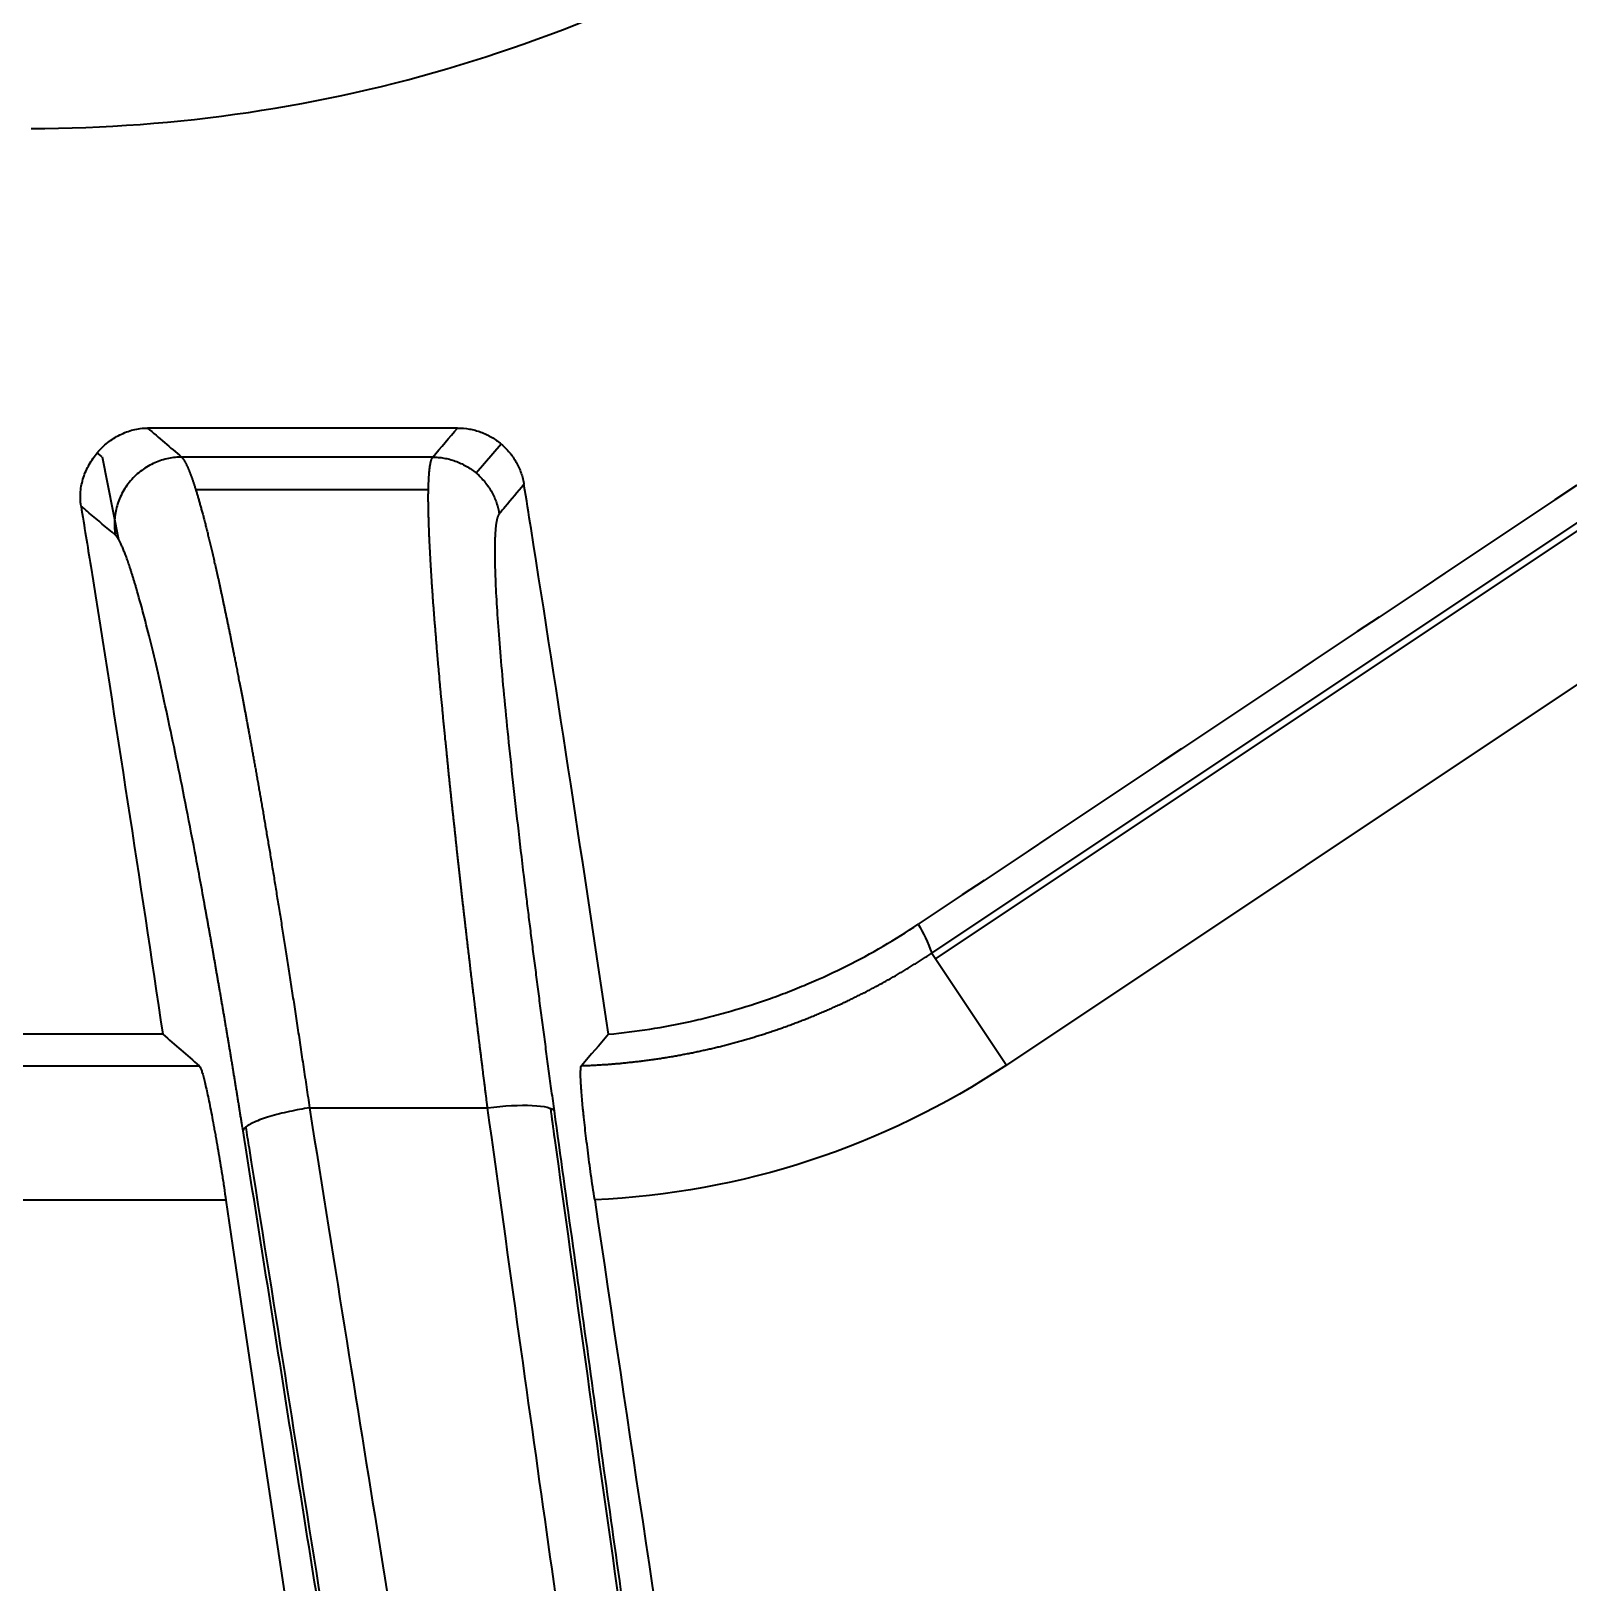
# Model space of a CAD drawing. Header units: millimetres. Extents: x 5 to 1651, y 545 to 1674.
# Drawn here: x 537.87 to 549.29, y 898.76 to 910.28 of the extents above; entities that cross this region are included whole.
import ezdxf

# ---------------------------------------------------------------- set-up
doc = ezdxf.new("R2010")
doc.units = ezdxf.units.MM
doc.layers.add('10', color=7, linetype='Continuous', true_color=0xffffff)

msp = doc.modelspace()

# ---------------------------------------------------------------- linework, layer by layer
at = {"layer": '10', "color": 7, "linetype": 'Continuous', "lineweight": 35}
for p, q in [((544.56, 903.438), (554.826, 910.282)), ((544.587, 903.396), (554.854, 910.24)), ((555.38, 909.451), (545.114, 902.607)), ((541.04, 907.335), (538.738, 907.335)), ((538.402, 907.121), (538.366, 907.152)), ((541.364, 907.216), (541.179, 907)), ((538.402, 907.121), (538.524, 906.508)), ((540.824, 906.876), (539.096, 906.876)), ((544.56, 903.438), (545.114, 902.607)), ((538.852, 902.835), (533.428, 902.835)), ((533.195, 902.602), (539.122, 902.602)), ((539.321, 901.603), (533.145, 901.603))]:
    msp.add_line(p, q, dxfattribs=at)
msp.add_ellipse((537.865, 920.574), major_axis=(3.192, -10.544), ratio=0.998504, start_param=5.989599, end_param=6.576772, dxfattribs=at)
for points in [[(554.885, 910.601), (551.41, 908.285), (547.935, 905.968), (544.46, 903.652)], [(538.738, 907.335), (538.823, 907.263), (538.907, 907.191), (538.992, 907.119)], [(540.856, 907.119), (540.917, 907.191), (540.979, 907.263), (541.04, 907.335)], [(540.856, 907.119), (540.235, 907.119), (539.613, 907.119), (538.992, 907.119)], [(544.46, 903.652), (544.497, 903.587), (544.53, 903.516), (544.56, 903.438)], [(538.852, 902.835), (538.942, 902.757), (539.032, 902.68), (539.122, 902.602)], [(542.161, 902.835), (542.094, 902.757), (542.027, 902.68), (541.96, 902.602)], [(545.114, 902.607), (544.204, 902), (543.15, 901.655), (542.058, 901.606)], [(541.263, 902.289), (541.509, 902.322), (541.737, 902.311), (541.757, 902.266)], [(539.941, 902.289), (540.382, 902.289), (540.822, 902.289), (541.263, 902.289)]]:
    msp.add_open_spline(points, degree=3, dxfattribs=at)
for points, knots in [([(538.245, 906.756), (538.24, 906.792), (538.239, 906.827), (538.243, 906.88), (538.246, 906.898), (538.253, 906.933), (538.262, 906.967), (538.275, 907.001), (538.289, 907.033), (538.297, 907.049), (538.323, 907.096), (538.344, 907.125), (538.378, 907.166), (538.39, 907.179), (538.416, 907.204), (538.429, 907.215), (538.471, 907.249), (538.501, 907.268), (538.548, 907.292), (538.565, 907.299), (538.598, 907.312), (538.632, 907.323), (538.667, 907.329), (538.702, 907.334), (538.72, 907.335), (538.738, 907.335)], [0, 0, 0, 0, 0.125, 0.125, 0.1875, 0.1875, 0.25, 0.3125, 0.3125, 0.375, 0.375, 0.5, 0.5, 0.5625, 0.5625, 0.625, 0.625, 0.75, 0.75, 0.8125, 0.8125, 0.875, 0.9375, 0.9375, 1, 1, 1, 1]), ([(541.04, 907.335), (541.07, 907.335), (541.099, 907.333), (541.142, 907.325), (541.156, 907.322), (541.185, 907.314), (541.199, 907.31), (541.241, 907.294), (541.267, 907.282), (541.305, 907.26), (541.317, 907.252), (541.341, 907.235), (541.353, 907.225), (541.387, 907.197), (541.407, 907.176), (541.435, 907.142), (541.444, 907.13), (541.46, 907.106), (541.468, 907.093), (541.49, 907.055), (541.502, 907.028), (541.516, 906.987), (541.521, 906.973), (541.528, 906.944), (541.531, 906.929), (541.533, 906.915)], [0, 0, 0, 0, 0.125, 0.125, 0.1875, 0.1875, 0.25, 0.25, 0.375, 0.375, 0.4375, 0.4375, 0.5, 0.5, 0.625, 0.625, 0.6875, 0.6875, 0.75, 0.75, 0.875, 0.875, 0.9375, 0.9375, 1, 1, 1, 1]), ([(538.992, 907.119), (538.992, 907.118), (538.994, 907.117), (538.996, 907.115), (538.998, 907.112), (539, 907.11), (539.003, 907.107), (539.005, 907.103), (539.007, 907.1), (539.01, 907.096), (539.012, 907.092), (539.014, 907.088), (539.017, 907.084), (539.019, 907.079), (539.022, 907.074), (539.025, 907.069), (539.027, 907.063), (539.03, 907.058), (539.033, 907.052), (539.036, 907.046), (539.038, 907.039), (539.041, 907.033), (539.044, 907.026), (539.047, 907.018), (539.05, 907.011), (539.053, 907.003), (539.056, 906.995), (539.059, 906.987), (539.062, 906.978), (539.066, 906.969), (539.069, 906.96), (539.072, 906.951), (539.076, 906.941), (539.079, 906.931), (539.082, 906.921), (539.086, 906.91), (539.089, 906.9), (539.093, 906.889), (539.096, 906.877), (539.1, 906.866), (539.104, 906.854), (539.107, 906.841), (539.111, 906.829), (539.115, 906.816), (539.119, 906.803), (539.122, 906.789), (539.126, 906.776), (539.13, 906.761), (539.134, 906.747), (539.138, 906.732), (539.142, 906.717), (539.147, 906.702), (539.151, 906.687), (539.155, 906.671), (539.159, 906.655), (539.163, 906.638), (539.168, 906.621), (539.172, 906.604), (539.176, 906.587), (539.181, 906.569), (539.185, 906.551), (539.19, 906.532), (539.194, 906.514), (539.199, 906.495), (539.204, 906.475), (539.208, 906.456), (539.213, 906.436), (539.218, 906.415), (539.223, 906.395), (539.228, 906.374), (539.232, 906.352), (539.237, 906.331), (539.242, 906.309), (539.247, 906.286), (539.252, 906.264), (539.258, 906.241), (539.263, 906.218), (539.268, 906.194), (539.273, 906.17), (539.278, 906.146), (539.284, 906.121), (539.289, 906.097), (539.294, 906.071), (539.3, 906.046), (539.305, 906.02), (539.311, 905.994), (539.316, 905.967), (539.322, 905.94), (539.328, 905.913), (539.333, 905.885), (539.339, 905.857), (539.345, 905.829), (539.351, 905.801), (539.356, 905.772), (539.362, 905.742), (539.368, 905.713), (539.374, 905.683), (539.379, 905.657), (539.384, 905.635), (539.387, 905.617), (539.391, 905.598), (539.395, 905.579), (539.399, 905.559), (539.403, 905.539), (539.407, 905.518), (539.411, 905.497), (539.415, 905.474), (539.42, 905.452), (539.424, 905.428), (539.429, 905.404), (539.434, 905.379), (539.439, 905.354), (539.444, 905.328), (539.449, 905.302), (539.454, 905.274), (539.459, 905.246), (539.465, 905.218), (539.47, 905.188), (539.476, 905.158), (539.481, 905.127), (539.487, 905.096), (539.493, 905.064), (539.499, 905.031), (539.506, 904.997), (539.512, 904.962), (539.518, 904.927), (539.525, 904.891), (539.531, 904.854), (539.538, 904.817), (539.545, 904.778), (539.552, 904.739), (539.559, 904.699), (539.566, 904.658), (539.573, 904.617), (539.581, 904.574), (539.588, 904.531), (539.596, 904.487), (539.603, 904.442), (539.611, 904.396), (539.619, 904.349), (539.627, 904.301), (539.635, 904.253), (539.644, 904.204), (539.652, 904.153), (539.66, 904.102), (539.669, 904.05), (539.678, 903.997), (539.686, 903.943), (539.695, 903.888), (539.704, 903.832), (539.713, 903.776), (539.723, 903.718), (539.732, 903.659), (539.741, 903.6), (539.751, 903.539), (539.761, 903.478), (539.77, 903.415), (539.78, 903.352), (539.79, 903.288), (539.8, 903.223), (539.811, 903.156), (539.821, 903.089), (539.831, 903.021), (539.842, 902.952), (539.853, 902.882), (539.863, 902.811), (539.874, 902.739), (539.885, 902.667), (539.896, 902.593), (539.907, 902.518), (539.919, 902.443), (539.93, 902.366), (539.938, 902.315), (539.941, 902.289)], [0, 0, 0, 0, 0.004592, 0.009197, 0.013815, 0.018446, 0.02309, 0.027747, 0.032417, 0.0371, 0.041796, 0.046505, 0.051227, 0.055962, 0.06071, 0.065471, 0.070245, 0.075031, 0.079831, 0.084644, 0.08947, 0.094309, 0.099161, 0.104027, 0.108905, 0.113796, 0.1187, 0.123617, 0.128547, 0.13349, 0.138446, 0.143415, 0.148398, 0.153393, 0.158401, 0.163422, 0.168457, 0.173504, 0.178564, 0.183638, 0.188725, 0.193824, 0.198937, 0.204063, 0.209202, 0.214354, 0.219519, 0.224697, 0.229888, 0.235093, 0.24031, 0.245541, 0.250785, 0.256043, 0.261313, 0.266596, 0.271893, 0.277203, 0.282526, 0.287863, 0.293212, 0.298575, 0.303951, 0.30934, 0.314743, 0.320158, 0.325587, 0.331029, 0.336485, 0.341953, 0.347435, 0.352929, 0.358437, 0.363959, 0.369493, 0.375041, 0.380601, 0.386175, 0.391763, 0.397363, 0.402976, 0.408603, 0.414243, 0.419896, 0.425562, 0.431241, 0.436934, 0.442639, 0.448358, 0.45409, 0.459835, 0.465594, 0.471365, 0.47715, 0.482948, 0.488759, 0.494583, 0.500421, 0.503768, 0.507205, 0.510732, 0.514348, 0.518054, 0.521849, 0.525734, 0.529708, 0.533772, 0.537925, 0.542168, 0.546501, 0.550923, 0.555435, 0.560036, 0.564727, 0.569507, 0.574377, 0.579337, 0.584386, 0.589525, 0.594753, 0.600071, 0.605479, 0.610976, 0.616563, 0.622239, 0.628005, 0.633861, 0.639806, 0.64584, 0.651964, 0.658178, 0.664481, 0.670874, 0.677356, 0.683928, 0.690589, 0.69734, 0.70418, 0.71111, 0.718129, 0.725238, 0.732436, 0.739724, 0.747101, 0.754567, 0.762123, 0.769768, 0.777503, 0.785328, 0.793242, 0.801245, 0.809338, 0.817521, 0.825793, 0.834155, 0.842607, 0.851148, 0.859779, 0.8685, 0.87731, 0.88621, 0.8952, 0.904279, 0.913448, 0.922707, 0.932055, 0.941493, 0.95102, 0.960637, 0.970344, 0.98014, 0.990025, 1, 1, 1, 1]), ([(541.263, 902.289), (541.261, 902.301), (541.258, 902.325), (541.254, 902.361), (541.249, 902.397), (541.245, 902.432), (541.24, 902.468), (541.236, 902.504), (541.231, 902.539), (541.227, 902.574), (541.223, 902.609), (541.218, 902.644), (541.214, 902.679), (541.21, 902.714), (541.205, 902.749), (541.201, 902.784), (541.197, 902.818), (541.193, 902.852), (541.188, 902.887), (541.184, 902.921), (541.18, 902.955), (541.176, 902.989), (541.172, 903.023), (541.168, 903.056), (541.164, 903.09), (541.16, 903.123), (541.156, 903.157), (541.152, 903.19), (541.148, 903.223), (541.144, 903.256), (541.14, 903.288), (541.136, 903.321), (541.133, 903.354), (541.129, 903.386), (541.125, 903.418), (541.121, 903.45), (541.117, 903.482), (541.114, 903.514), (541.11, 903.546), (541.106, 903.578), (541.103, 903.609), (541.099, 903.641), (541.096, 903.672), (541.092, 903.703), (541.088, 903.734), (541.085, 903.765), (541.081, 903.795), (541.078, 903.826), (541.074, 903.856), (541.071, 903.886), (541.068, 903.916), (541.064, 903.946), (541.061, 903.976), (541.058, 904.006), (541.054, 904.035), (541.051, 904.065), (541.048, 904.094), (541.045, 904.123), (541.041, 904.152), (541.038, 904.181), (541.035, 904.21), (541.032, 904.238), (541.029, 904.266), (541.026, 904.295), (541.023, 904.323), (541.02, 904.351), (541.017, 904.378), (541.014, 904.406), (541.011, 904.434), (541.008, 904.461), (541.005, 904.488), (541.002, 904.515), (540.999, 904.542), (540.996, 904.569), (540.993, 904.595), (540.991, 904.622), (540.988, 904.648), (540.985, 904.674), (540.982, 904.7), (540.98, 904.726), (540.977, 904.752), (540.974, 904.778), (540.972, 904.803), (540.969, 904.828), (540.967, 904.853), (540.964, 904.878), (540.962, 904.903), (540.959, 904.928), (540.957, 904.952), (540.954, 904.977), (540.952, 905.001), (540.949, 905.025), (540.947, 905.049), (540.945, 905.073), (540.942, 905.096), (540.94, 905.12), (540.938, 905.143), (540.935, 905.166), (540.933, 905.189), (540.931, 905.212), (540.929, 905.235), (540.927, 905.257), (540.925, 905.279), (540.922, 905.302), (540.92, 905.324), (540.918, 905.346), (540.916, 905.368), (540.914, 905.389), (540.912, 905.411), (540.91, 905.432), (540.908, 905.453), (540.906, 905.474), (540.905, 905.495), (540.903, 905.516), (540.901, 905.536), (540.899, 905.557), (540.897, 905.577), (540.895, 905.597), (540.894, 905.617), (540.892, 905.637), (540.889, 905.667), (540.886, 905.708), (540.882, 905.759), (540.878, 905.809), (540.874, 905.858), (540.87, 905.906), (540.866, 905.954), (540.863, 906), (540.859, 906.046), (540.856, 906.091), (540.853, 906.135), (540.85, 906.178), (540.847, 906.22), (540.845, 906.261), (540.842, 906.301), (540.84, 906.341), (540.838, 906.379), (540.836, 906.417), (540.834, 906.453), (540.832, 906.489), (540.831, 906.524), (540.829, 906.557), (540.828, 906.59), (540.827, 906.622), (540.826, 906.653), (540.825, 906.683), (540.824, 906.712), (540.824, 906.74), (540.823, 906.767), (540.823, 906.793), (540.823, 906.818), (540.823, 906.843), (540.823, 906.866), (540.824, 906.888), (540.824, 906.909), (540.825, 906.929), (540.826, 906.948), (540.827, 906.967), (540.828, 906.984), (540.829, 907), (540.831, 907.016), (540.832, 907.03), (540.834, 907.043), (540.836, 907.056), (540.838, 907.067), (540.84, 907.077), (540.842, 907.087), (540.845, 907.095), (540.847, 907.103), (540.85, 907.109), (540.853, 907.115), (540.855, 907.118), (540.856, 907.119)], [0, 0, 0, 0, 0.00465, 0.009292, 0.013926, 0.018553, 0.023173, 0.027784, 0.032388, 0.036985, 0.041574, 0.046155, 0.050729, 0.055295, 0.059853, 0.064404, 0.068947, 0.073483, 0.078011, 0.082531, 0.087044, 0.091549, 0.096047, 0.100537, 0.105019, 0.109494, 0.113961, 0.11842, 0.122872, 0.127316, 0.131753, 0.136182, 0.140603, 0.145017, 0.149423, 0.153821, 0.158212, 0.162595, 0.166971, 0.171339, 0.175699, 0.180052, 0.184397, 0.188735, 0.193065, 0.197387, 0.201702, 0.206009, 0.210308, 0.214601, 0.218885, 0.223162, 0.227431, 0.231693, 0.235947, 0.240194, 0.244433, 0.248665, 0.252889, 0.257106, 0.261315, 0.265516, 0.26971, 0.273897, 0.278076, 0.282247, 0.286411, 0.290568, 0.294717, 0.298858, 0.302992, 0.307118, 0.311237, 0.315349, 0.319452, 0.323549, 0.327638, 0.331719, 0.335793, 0.339859, 0.343918, 0.347969, 0.352013, 0.356049, 0.360078, 0.364099, 0.368112, 0.372118, 0.376117, 0.380108, 0.384092, 0.388068, 0.392036, 0.395997, 0.399951, 0.403897, 0.407835, 0.411766, 0.415689, 0.419605, 0.423513, 0.427414, 0.431308, 0.435193, 0.439072, 0.442942, 0.446806, 0.450661, 0.454509, 0.45835, 0.462183, 0.466009, 0.469827, 0.473638, 0.477441, 0.481237, 0.485025, 0.488806, 0.492579, 0.496345, 0.500103, 0.510092, 0.520073, 0.530046, 0.540011, 0.549968, 0.559918, 0.569859, 0.579793, 0.58972, 0.599638, 0.609549, 0.619453, 0.629348, 0.639236, 0.649117, 0.658989, 0.668855, 0.678712, 0.688562, 0.698404, 0.708239, 0.718066, 0.727886, 0.737698, 0.747503, 0.7573, 0.76709, 0.776873, 0.786648, 0.796417, 0.806178, 0.815932, 0.82568, 0.835421, 0.845155, 0.854882, 0.864602, 0.874316, 0.884023, 0.893724, 0.903418, 0.913106, 0.922787, 0.932461, 0.942129, 0.95179, 0.961445, 0.971093, 0.980735, 0.990371, 1, 1, 1, 1]), ([(541.533, 906.915), (541.487, 906.86), (541.44, 906.805), (541.379, 906.733), (541.364, 906.716), (541.349, 906.698)], [0, 0, 0, 0, 0.757867, 0.757867, 1, 1, 1, 1]), ([(542.161, 902.835), (541.977, 904.064), (541.771, 905.422), (541.551, 906.806), (541.533, 906.915)], [0, 0, 0, 0, 0.921378, 1, 1, 1, 1]), ([(538.499, 906.541), (538.435, 906.595), (538.371, 906.65), (538.286, 906.721), (538.266, 906.739), (538.245, 906.756)], [0, 0, 0, 0, 0.758083, 0.758083, 1, 1, 1, 1]), ([(538.245, 906.756), (538.269, 906.607), (538.482, 905.283), (538.681, 903.978), (538.852, 902.835)], [0, 0, 0, 0, 0.112336, 1, 1, 1, 1]), ([(541.349, 906.698), (541.349, 906.698), (541.348, 906.696), (541.346, 906.694), (541.345, 906.692), (541.343, 906.689), (541.342, 906.686), (541.34, 906.683), (541.339, 906.68), (541.338, 906.677), (541.337, 906.673), (541.335, 906.669), (541.334, 906.665), (541.333, 906.661), (541.332, 906.656), (541.331, 906.652), (541.33, 906.647), (541.329, 906.642), (541.328, 906.636), (541.327, 906.631), (541.326, 906.625), (541.325, 906.619), (541.325, 906.613), (541.324, 906.606), (541.323, 906.6), (541.322, 906.593), (541.322, 906.586), (541.321, 906.579), (541.321, 906.571), (541.32, 906.564), (541.319, 906.556), (541.319, 906.548), (541.319, 906.539), (541.318, 906.531), (541.318, 906.522), (541.317, 906.513), (541.317, 906.504), (541.317, 906.495), (541.317, 906.485), (541.316, 906.475), (541.316, 906.465), (541.316, 906.455), (541.316, 906.445), (541.316, 906.434), (541.316, 906.423), (541.316, 906.412), (541.316, 906.401), (541.316, 906.389), (541.316, 906.378), (541.316, 906.366), (541.317, 906.353), (541.317, 906.341), (541.317, 906.329), (541.317, 906.316), (541.319, 906.25), (541.324, 906.119), (541.338, 905.897), (541.358, 905.643), (541.383, 905.358), (541.414, 905.046), (541.45, 904.707), (541.491, 904.344), (541.524, 904.066), (541.545, 903.889), (541.553, 903.822), (541.561, 903.755), (541.57, 903.688), (541.578, 903.62), (541.587, 903.552), (541.595, 903.483), (541.604, 903.414), (541.613, 903.345), (541.622, 903.275), (541.631, 903.206), (541.64, 903.135), (541.649, 903.065), (541.658, 902.994), (541.668, 902.922), (541.677, 902.851), (541.687, 902.779), (541.696, 902.707), (541.706, 902.634), (541.716, 902.561), (541.726, 902.488), (541.736, 902.414), (541.746, 902.34), (541.753, 902.29), (541.757, 902.266)], [0, 0, 0, 0, 0.004752, 0.009499, 0.014242, 0.018981, 0.023716, 0.028447, 0.033174, 0.037898, 0.042619, 0.047336, 0.052051, 0.056763, 0.061472, 0.06618, 0.070885, 0.075588, 0.080289, 0.084989, 0.089688, 0.094385, 0.099082, 0.103777, 0.108472, 0.113167, 0.117861, 0.122556, 0.127251, 0.131946, 0.136641, 0.141338, 0.146035, 0.150734, 0.155434, 0.160135, 0.164838, 0.169543, 0.17425, 0.178959, 0.183671, 0.188386, 0.193103, 0.197823, 0.202547, 0.207274, 0.212004, 0.216738, 0.221477, 0.226219, 0.230966, 0.235717, 0.240473, 0.245233, 0.249999, 0.312972, 0.375324, 0.437487, 0.499888, 0.562449, 0.624686, 0.687012, 0.749832, 0.760353, 0.770852, 0.781331, 0.791791, 0.802235, 0.812664, 0.82308, 0.833486, 0.843882, 0.854271, 0.864654, 0.875034, 0.885412, 0.895791, 0.906172, 0.916556, 0.926947, 0.937345, 0.947753, 0.958172, 0.968605, 0.979052, 0.989517, 1, 1, 1, 1]), ([(539.448, 902.119), (539.446, 902.13), (539.442, 902.153), (539.437, 902.186), (539.431, 902.22), (539.426, 902.253), (539.421, 902.286), (539.415, 902.32), (539.41, 902.353), (539.405, 902.386), (539.399, 902.419), (539.394, 902.452), (539.389, 902.485), (539.383, 902.518), (539.378, 902.551), (539.372, 902.584), (539.367, 902.616), (539.362, 902.649), (539.356, 902.682), (539.351, 902.714), (539.345, 902.747), (539.34, 902.779), (539.335, 902.811), (539.329, 902.843), (539.324, 902.876), (539.318, 902.908), (539.313, 902.94), (539.308, 902.972), (539.302, 903.003), (539.297, 903.035), (539.291, 903.067), (539.286, 903.099), (539.281, 903.13), (539.275, 903.162), (539.27, 903.193), (539.264, 903.224), (539.259, 903.256), (539.253, 903.287), (539.248, 903.318), (539.243, 903.349), (539.237, 903.38), (539.232, 903.411), (539.226, 903.442), (539.221, 903.473), (539.215, 903.504), (539.21, 903.534), (539.205, 903.565), (539.199, 903.595), (539.194, 903.626), (539.188, 903.656), (539.183, 903.687), (539.177, 903.717), (539.172, 903.747), (539.166, 903.777), (539.139, 903.928), (539.09, 904.194), (539.02, 904.555), (538.952, 904.892), (538.886, 905.203), (538.824, 905.486), (538.764, 905.739), (538.708, 905.96), (538.67, 906.096), (538.649, 906.17), (538.641, 906.196), (538.634, 906.22), (538.626, 906.244), (538.619, 906.267), (538.612, 906.289), (538.605, 906.31), (538.598, 906.33), (538.592, 906.349), (538.585, 906.367), (538.579, 906.385), (538.573, 906.402), (538.566, 906.417), (538.56, 906.432), (538.555, 906.446), (538.549, 906.459), (538.543, 906.471), (538.538, 906.483), (538.532, 906.493), (538.527, 906.502), (538.522, 906.511), (538.517, 906.519), (538.512, 906.526), (538.508, 906.532), (538.503, 906.537), (538.5, 906.539), (538.499, 906.541)], [0, 0, 0, 0, 0.004734, 0.009465, 0.014193, 0.018917, 0.023638, 0.028356, 0.033072, 0.037785, 0.042496, 0.047205, 0.051912, 0.056616, 0.06132, 0.066021, 0.070722, 0.075421, 0.080119, 0.084817, 0.089514, 0.09421, 0.098906, 0.103602, 0.108298, 0.112995, 0.117692, 0.122389, 0.127087, 0.131786, 0.136487, 0.141188, 0.145891, 0.150596, 0.155302, 0.160011, 0.164722, 0.169435, 0.17415, 0.178868, 0.183589, 0.188313, 0.19304, 0.197771, 0.202505, 0.207243, 0.211984, 0.21673, 0.22148, 0.226234, 0.230993, 0.235757, 0.240525, 0.245299, 0.250078, 0.312807, 0.375039, 0.437167, 0.499592, 0.561903, 0.624059, 0.686475, 0.749569, 0.759341, 0.76909, 0.778817, 0.788523, 0.79821, 0.807879, 0.817533, 0.827172, 0.836798, 0.846412, 0.856017, 0.865613, 0.875203, 0.884788, 0.894369, 0.903949, 0.913528, 0.923109, 0.932693, 0.942281, 0.951876, 0.961479, 0.971091, 0.980714, 0.99035, 1, 1, 1, 1]), ([(542.161, 902.835), (542.366, 902.855), (542.569, 902.886), (542.82, 902.942), (542.87, 902.954), (542.97, 902.979), (543.119, 903.02), (543.265, 903.067), (543.41, 903.118), (543.459, 903.136), (543.555, 903.174), (543.602, 903.193), (543.744, 903.254), (543.837, 903.297), (544.112, 903.434), (544.289, 903.537), (544.46, 903.652)], [0, 0, 0, 0, 0.25, 0.25, 0.3125, 0.3125, 0.375, 0.5, 0.5, 0.5625, 0.5625, 0.625, 0.625, 0.75, 0.75, 1, 1, 1, 1]), ([(541.96, 902.602), (541.972, 902.602), (541.996, 902.603), (542.033, 902.605), (542.07, 902.607), (542.106, 902.609), (542.143, 902.611), (542.179, 902.614), (542.216, 902.617), (542.253, 902.62), (542.289, 902.624), (542.326, 902.628), (542.363, 902.632), (542.399, 902.636), (542.436, 902.641), (542.473, 902.646), (542.509, 902.651), (542.546, 902.656), (542.582, 902.662), (542.619, 902.668), (542.655, 902.674), (542.692, 902.681), (542.728, 902.688), (542.765, 902.695), (542.801, 902.702), (542.837, 902.71), (542.874, 902.718), (542.91, 902.726), (542.946, 902.734), (542.982, 902.743), (543.018, 902.752), (543.054, 902.761), (543.09, 902.771), (543.126, 902.781), (543.162, 902.791), (543.197, 902.801), (543.233, 902.812), (543.268, 902.823), (543.304, 902.834), (543.339, 902.845), (543.374, 902.857), (543.41, 902.869), (543.445, 902.881), (543.48, 902.893), (543.514, 902.906), (543.549, 902.919), (543.584, 902.932), (543.618, 902.946), (543.653, 902.959), (543.687, 902.973), (543.721, 902.987), (543.755, 903.002), (543.789, 903.016), (543.823, 903.031), (543.857, 903.047), (543.89, 903.062), (543.924, 903.078), (543.957, 903.093), (543.99, 903.11), (544.023, 903.126), (544.056, 903.142), (544.089, 903.159), (544.121, 903.176), (544.154, 903.194), (544.186, 903.211), (544.218, 903.229), (544.25, 903.247), (544.282, 903.265), (544.313, 903.283), (544.345, 903.302), (544.376, 903.321), (544.407, 903.34), (544.438, 903.359), (544.469, 903.378), (544.499, 903.398), (544.53, 903.417), (544.55, 903.431), (544.56, 903.438)], [0, 0, 0, 0, 0.013231, 0.026474, 0.039729, 0.052994, 0.066271, 0.079557, 0.092854, 0.106161, 0.119476, 0.132801, 0.146134, 0.159476, 0.172825, 0.186182, 0.199546, 0.212916, 0.226293, 0.239676, 0.253065, 0.266458, 0.279857, 0.29326, 0.306667, 0.320078, 0.333492, 0.346909, 0.360328, 0.37375, 0.387173, 0.400598, 0.414024, 0.427451, 0.440877, 0.454304, 0.46773, 0.481155, 0.494579, 0.508001, 0.521421, 0.534839, 0.548254, 0.561665, 0.575073, 0.588477, 0.601877, 0.615272, 0.628661, 0.642046, 0.655424, 0.668796, 0.682162, 0.695521, 0.708872, 0.722215, 0.735551, 0.748877, 0.762196, 0.775504, 0.788804, 0.802093, 0.815372, 0.82864, 0.841898, 0.855144, 0.868378, 0.8816, 0.89481, 0.908007, 0.921191, 0.934361, 0.947518, 0.960661, 0.973789, 0.986902, 1, 1, 1, 1]), ([(539.122, 902.602), (539.126, 902.598), (539.131, 902.589), (539.139, 902.566), (539.142, 902.557), (539.149, 902.536), (539.152, 902.524), (539.163, 902.484), (539.17, 902.452), (539.183, 902.397), (539.187, 902.377), (539.196, 902.335), (539.2, 902.313), (539.214, 902.244), (539.223, 902.195), (539.235, 902.128), (539.238, 902.115), (539.243, 902.087), (539.245, 902.073), (539.253, 902.031), (539.258, 902.002), (539.272, 901.915), (539.282, 901.855), (539.295, 901.777), (539.297, 901.761), (539.302, 901.73), (539.309, 901.682), (539.316, 901.635), (539.321, 901.603)], [0, 0, 0, 0, 0.125, 0.125, 0.1875, 0.1875, 0.25, 0.25, 0.375, 0.375, 0.4375, 0.4375, 0.5, 0.5, 0.625, 0.625, 0.65625, 0.65625, 0.6875, 0.6875, 0.75, 0.75, 0.875, 0.875, 0.90625, 0.90625, 0.9375, 1, 1, 1, 1]), ([(542.058, 901.606), (542.048, 901.67), (542.039, 901.732), (542.026, 901.824), (542.022, 901.854), (542.014, 901.915), (542.01, 901.945), (541.999, 902.033), (541.992, 902.089), (541.983, 902.168), (541.98, 902.194), (541.976, 902.232), (541.975, 902.244), (541.973, 902.268), (541.971, 902.28), (541.966, 902.337), (541.962, 902.378), (541.959, 902.425), (541.958, 902.433), (541.957, 902.451), (541.956, 902.459), (541.955, 902.483), (541.954, 902.498), (541.953, 902.537), (541.953, 902.558), (541.954, 902.578), (541.954, 902.581), (541.955, 902.587), (541.956, 902.595), (541.958, 902.6), (541.96, 902.602)], [0, 0, 0, 0, 0.125, 0.125, 0.1875, 0.1875, 0.25, 0.25, 0.375, 0.375, 0.4375, 0.4375, 0.46875, 0.46875, 0.5, 0.5, 0.625, 0.625, 0.65625, 0.65625, 0.6875, 0.6875, 0.75, 0.75, 0.875, 0.875, 0.90625, 0.90625, 0.9375, 1, 1, 1, 1]), ([(539.941, 902.289), (540.133, 901.084), (540.309, 899.981), (540.632, 897.985), (540.778, 897.09), (541.04, 895.509), (541.155, 894.823), (541.306, 893.951), (541.353, 893.687), (541.417, 893.329), (541.448, 893.16), (541.481, 892.98), (541.497, 892.895), (541.505, 892.853), (541.509, 892.832), (541.511, 892.822), (541.512, 892.817), (541.512, 892.814), (541.512, 892.813), (541.512, 892.812), (541.512, 892.812), (541.512, 892.812), (541.512, 892.812), (541.512, 892.812), (541.512, 892.812), (541.848, 891.037), (542.208, 889.37), (542.784, 887.032), (542.982, 886.279), (543.288, 885.192), (543.443, 884.658), (543.629, 884.054), (543.722, 883.756), (543.769, 883.608), (543.793, 883.535), (543.805, 883.498), (543.81, 883.48), (543.813, 883.471), (543.815, 883.466), (543.816, 883.464), (543.816, 883.463), (543.816, 883.462), (544.276, 882.037), (544.824, 880.589), (545.778, 878.38), (546.289, 877.267), (546.943, 875.953), (547.285, 875.292), (547.459, 874.96), (547.547, 874.794), (547.592, 874.711), (547.614, 874.669), (547.625, 874.649), (547.631, 874.638), (547.633, 874.633), (547.635, 874.631), (547.635, 874.629), (547.636, 874.629), (548.021, 873.91), (548.599, 872.84), (549.275, 871.607), (549.614, 870.994), (549.783, 870.688), (549.868, 870.535), (549.91, 870.459), (549.931, 870.421), (549.94, 870.404), (549.946, 870.394), (549.949, 870.388), (550.343, 869.68), (550.906, 868.616), (551.523, 867.355), (551.822, 866.719), (551.968, 866.4), (552.041, 866.241), (552.077, 866.161), (552.096, 866.121), (552.105, 866.101), (552.109, 866.091), (552.111, 866.086), (552.112, 866.083), (552.113, 866.082), (552.113, 866.082), (552.113, 866.081), (552.113, 866.081), (552.635, 864.924), (553.133, 863.672), (554.081, 860.982), (554.532, 859.542), (555.385, 856.474), (555.788, 854.846), (556.356, 852.262), (556.54, 851.377), (556.806, 850.014), (556.937, 849.323), (557.086, 848.502), (557.159, 848.088), (557.196, 847.88), (557.214, 847.776), (557.223, 847.723), (557.228, 847.697), (557.23, 847.684), (557.231, 847.678), (557.232, 847.674), (557.232, 847.673), (557.232, 847.672), (557.232, 847.672), (557.232, 847.671), (557.611, 845.485), (557.943, 843.447), (558.511, 839.665), (558.748, 837.923), (559.127, 834.733), (559.269, 833.287), (559.459, 830.691), (559.506, 829.541), (559.506, 828.539)], [0, 0, 0, 0, 0.03125, 0.03125, 0.0625, 0.0625, 0.09375, 0.09375, 0.109375, 0.109375, 0.117187, 0.121094, 0.123047, 0.124023, 0.124512, 0.124756, 0.124878, 0.124939, 0.124969, 0.124985, 0.124992, 0.124996, 0.124998, 0.124998, 0.125, 0.125, 0.1875, 0.1875, 0.21875, 0.21875, 0.234375, 0.242187, 0.246094, 0.248047, 0.249023, 0.249512, 0.249756, 0.249878, 0.249939, 0.249969, 0.249969, 0.25, 0.25, 0.3125, 0.3125, 0.34375, 0.359375, 0.367187, 0.371094, 0.373047, 0.374023, 0.374512, 0.374756, 0.374878, 0.374939, 0.374969, 0.374969, 0.375, 0.375, 0.40625, 0.421875, 0.429687, 0.433594, 0.435547, 0.436523, 0.437012, 0.437256, 0.437256, 0.4375, 0.4375, 0.46875, 0.484375, 0.492187, 0.496094, 0.498047, 0.499023, 0.499512, 0.499756, 0.499878, 0.499939, 0.499969, 0.499985, 0.499992, 0.499992, 0.5, 0.5, 0.5625, 0.5625, 0.625, 0.625, 0.6875, 0.6875, 0.71875, 0.71875, 0.734375, 0.742187, 0.746094, 0.748047, 0.749023, 0.749512, 0.749756, 0.749878, 0.749939, 0.749969, 0.749985, 0.749992, 0.749992, 0.75, 0.75, 0.8125, 0.8125, 0.875, 0.875, 0.9375, 0.9375, 1, 1, 1, 1]), ([(560.057, 828.539), (560.057, 829.893), (559.995, 831.365), (559.81, 833.751), (559.733, 834.576), (559.593, 835.857), (559.518, 836.509), (559.42, 837.289), (559.369, 837.684), (559.342, 837.883), (559.329, 837.982), (559.322, 838.032), (559.319, 838.057), (559.317, 838.07), (559.316, 838.076), (559.316, 838.079), (559.315, 838.081), (559.315, 838.081), (559.315, 838.082), (559.315, 838.082), (559.315, 838.082), (559.134, 839.419), (558.923, 840.875), (558.561, 843.239), (558.432, 844.056), (558.228, 845.327), (558.124, 845.974), (557.996, 846.748), (557.932, 847.14), (557.899, 847.337), (557.882, 847.436), (557.875, 847.479), (557.871, 847.507), (557.868, 847.521), (557.563, 849.354), (557.254, 851.042), (556.784, 853.375), (556.625, 854.12), (556.386, 855.189), (556.266, 855.71), (556.124, 856.298), (556.054, 856.586), (556.018, 856.729), (556, 856.8), (555.991, 856.835), (555.987, 856.853), (555.985, 856.862), (555.984, 856.866), (555.983, 856.868), (555.983, 856.869), (555.983, 856.87), (555.983, 856.87), (555.983, 856.87), (555.565, 858.533), (555.107, 860.118), (554.36, 862.383), (554.101, 863.119), (553.697, 864.194), (553.491, 864.724), (553.244, 865.331), (553.119, 865.631), (553.056, 865.78), (553.025, 865.855), (553.009, 865.892), (553.001, 865.91), (552.997, 865.92), (552.995, 865.924), (552.994, 865.927), (552.993, 865.928), (552.993, 865.928), (552.993, 865.929), (552.993, 865.929), (552.993, 865.929), (552.802, 866.376), (552.333, 867.408), (551.367, 869.372), (550.547, 870.958), (549.866, 872.25), (549.629, 872.699), (549.255, 873.397), (549.065, 873.752), (548.835, 874.178), (548.718, 874.394), (548.66, 874.503), (548.63, 874.557), (548.615, 874.584), (548.608, 874.598), (548.604, 874.605), (548.602, 874.608), (548.602, 874.61), (548.601, 874.611), (548.601, 874.611), (548.601, 874.611), (548.601, 874.612), (547.81, 876.071), (546.746, 878.272), (545.716, 880.859), (545.254, 882.158), (545.037, 882.808), (544.931, 883.134), (544.88, 883.297), (544.854, 883.378), (544.841, 883.419), (544.835, 883.439), (544.831, 883.449), (544.83, 883.454), (544.829, 883.457), (544.829, 883.458), (544.828, 883.459), (544.828, 883.459), (544.411, 884.79), (544.022, 886.232), (543.48, 888.561), (543.306, 889.365), (543.056, 890.612), (542.934, 891.246), (542.796, 892.003), (542.728, 892.387), (542.694, 892.579), (542.677, 892.676), (542.669, 892.725), (542.665, 892.749), (542.663, 892.761), (542.661, 892.767), (542.661, 892.77), (542.661, 892.771), (542.661, 892.772), (542.66, 892.773), (542.66, 892.773), (542.66, 892.773), (542.66, 892.773), (542.59, 893.182), (542.426, 894.192), (542.216, 895.587), (541.983, 897.174), (541.855, 898.063), (541.576, 900.033), (541.425, 901.114), (541.263, 902.289)], [0, 0, 0, 0, 0.0625, 0.0625, 0.09375, 0.09375, 0.109375, 0.117188, 0.121094, 0.123047, 0.124023, 0.124512, 0.124756, 0.124878, 0.124939, 0.124969, 0.124985, 0.124992, 0.124996, 0.124996, 0.125, 0.125, 0.1875, 0.1875, 0.21875, 0.21875, 0.234375, 0.242188, 0.246094, 0.248047, 0.249023, 0.249512, 0.249512, 0.25, 0.25, 0.3125, 0.3125, 0.34375, 0.34375, 0.359375, 0.367188, 0.371094, 0.373047, 0.374023, 0.374512, 0.374756, 0.374878, 0.374939, 0.374969, 0.374985, 0.374992, 0.374992, 0.375, 0.375, 0.4375, 0.4375, 0.46875, 0.46875, 0.484375, 0.492188, 0.496094, 0.498047, 0.499023, 0.499512, 0.499756, 0.499878, 0.499939, 0.499969, 0.499985, 0.499992, 0.499996, 0.499996, 0.5, 0.5, 0.53125, 0.5625, 0.59375, 0.59375, 0.609375, 0.609375, 0.617188, 0.621094, 0.623047, 0.624023, 0.624512, 0.624756, 0.624878, 0.624939, 0.624969, 0.624985, 0.624992, 0.624996, 0.624996, 0.625, 0.625, 0.6875, 0.71875, 0.734375, 0.742188, 0.746094, 0.748047, 0.749023, 0.749512, 0.749756, 0.749878, 0.749939, 0.749969, 0.749985, 0.749985, 0.75, 0.75, 0.8125, 0.8125, 0.84375, 0.84375, 0.859375, 0.867188, 0.871094, 0.873047, 0.874023, 0.874512, 0.874756, 0.874878, 0.874939, 0.874969, 0.874985, 0.874992, 0.874996, 0.874998, 0.874998, 0.875, 0.875, 0.90625, 0.9375, 0.9375, 0.96875, 0.96875, 1, 1, 1, 1]), ([(541.729, 902.286), (541.739, 902.212), (541.749, 902.138), (542.066, 899.851), (542.367, 897.634), (543.386, 890.994), (544.216, 886.583), (546.427, 880.139), (547.353, 878.022), (549.481, 873.852), (550.64, 871.795), (552.775, 867.621), (553.723, 865.495), (555.3, 861.14), (555.952, 858.917), (557.628, 852.157), (558.365, 847.524), (559.802, 838.232), (560.497, 833.574), (560.531, 828.778), (560.532, 828.659), (560.532, 828.539)], [0, 0, 0, 0, 0.003017, 0.003017, 0.093234, 0.093234, 0.273669, 0.273669, 0.363886, 0.363886, 0.454104, 0.454104, 0.544321, 0.544321, 0.634539, 0.634539, 0.814973, 0.814973, 0.995408, 0.995408, 1, 1, 1, 1]), ([(541.757, 902.266), (541.849, 901.599), (541.942, 900.926), (542.13, 899.57), (542.225, 898.887), (542.421, 897.51), (542.521, 896.817), (542.731, 895.422), (542.839, 894.72), (543.069, 893.309), (543.189, 892.599), (543.447, 891.173), (543.583, 890.457), (543.878, 889.018), (544.036, 888.294), (544.379, 886.84), (544.564, 886.109), (544.969, 884.638), (545.188, 883.898), (545.669, 882.408), (545.93, 881.658), (546.503, 880.145), (546.815, 879.384), (547.328, 878.23), (547.507, 877.844), (547.878, 877.068), (548.263, 876.286), (548.876, 875.096), (549.305, 874.286), (549.742, 873.468), (549.965, 873.054), (550.415, 872.215), (550.87, 871.366), (551.558, 870.058), (552.238, 868.718), (552.678, 867.801), (552.999, 867.105), (553.104, 866.872), (553.26, 866.519), (553.338, 866.343), (553.427, 866.136), (553.471, 866.032), (553.493, 865.98), (553.504, 865.954), (553.51, 865.941), (553.512, 865.934), (553.514, 865.931), (553.514, 865.93), (553.515, 865.929), (553.515, 865.928), (553.515, 865.928), (553.846, 865.147), (554.464, 863.575), (555.006, 861.989), (555.768, 859.603), (556.209, 858.005), (556.696, 856.013), (556.791, 855.614), (556.973, 854.819), (557.062, 854.421), (557.32, 853.231), (557.481, 852.439), (557.939, 850.069), (558.212, 848.497), (558.596, 846.154), (558.72, 845.375), (558.902, 844.211), (558.963, 843.823), (559.083, 843.05), (559.142, 842.663), (559.321, 841.507), (559.555, 839.97), (559.879, 837.676), (560.159, 835.389), (560.378, 833.107), (560.521, 830.825), (560.556, 829.302), (560.556, 828.539)], [0, 0, 0, 0, 0.03125, 0.03125, 0.0625, 0.0625, 0.09375, 0.09375, 0.125, 0.125, 0.15625, 0.15625, 0.1875, 0.1875, 0.21875, 0.21875, 0.25, 0.25, 0.28125, 0.28125, 0.3125, 0.3125, 0.34375, 0.34375, 0.359375, 0.359375, 0.375, 0.390625, 0.40625, 0.40625, 0.421875, 0.421875, 0.4375, 0.453125, 0.46875, 0.484375, 0.484375, 0.492187, 0.492187, 0.496094, 0.498047, 0.499023, 0.499512, 0.499756, 0.499878, 0.499939, 0.499969, 0.499985, 0.499992, 0.499992, 0.5, 0.5, 0.53125, 0.5625, 0.5625, 0.625, 0.625, 0.640625, 0.640625, 0.65625, 0.65625, 0.6875, 0.6875, 0.75, 0.75, 0.78125, 0.78125, 0.796875, 0.796875, 0.8125, 0.8125, 0.84375, 0.875, 0.90625, 0.9375, 0.96875, 1, 1, 1, 1]), ([(559.007, 828.539), (559.007, 829.285), (558.971, 830.779), (558.825, 833.035), (558.601, 835.305), (558.314, 837.593), (557.979, 839.899), (557.737, 841.45), (557.552, 842.619), (557.49, 843.01), (557.365, 843.793), (557.302, 844.186), (557.11, 845.365), (556.85, 846.945), (556.43, 849.329), (555.97, 851.723), (555.627, 853.322), (555.263, 854.921), (555.069, 855.72), (554.656, 857.317), (554.216, 858.911), (553.462, 861.29), (552.886, 862.864), (552.423, 864.039), (552.184, 864.625), (551.89, 865.306), (551.74, 865.645), (551.664, 865.815), (551.625, 865.9), (551.606, 865.942), (551.596, 865.963), (551.592, 865.974), (551.589, 865.979), (551.588, 865.982), (551.587, 865.983), (551.587, 865.984), (551.587, 865.984), (551.188, 866.859), (550.764, 867.714), (549.894, 869.394), (549.447, 870.219), (548.555, 871.846), (548.11, 872.648), (547.244, 874.235), (546.823, 875.021), (546.224, 876.191), (546.03, 876.579), (545.748, 877.16), (545.656, 877.354), (545.475, 877.74), (545.386, 877.933), (544.952, 878.896), (544.632, 879.662), (544.04, 881.187), (543.768, 881.946), (543.263, 883.456), (543.03, 884.207), (542.598, 885.702), (542.399, 886.446), (542.026, 887.926), (541.853, 888.662), (541.528, 890.126), (541.377, 890.855), (541.089, 892.303), (540.954, 893.023), (540.695, 894.455), (540.572, 895.167), (540.333, 896.582), (540.218, 897.285), (539.992, 898.682), (539.882, 899.376), (539.664, 900.755), (539.556, 901.439), (539.448, 902.119)], [0, 0, 0, 0, 0.03125, 0.0625, 0.09375, 0.125, 0.15625, 0.1875, 0.1875, 0.203125, 0.203125, 0.21875, 0.21875, 0.25, 0.28125, 0.3125, 0.34375, 0.34375, 0.375, 0.375, 0.40625, 0.4375, 0.46875, 0.46875, 0.484375, 0.492188, 0.496094, 0.498047, 0.499023, 0.499512, 0.499756, 0.499878, 0.499939, 0.499969, 0.499985, 0.499985, 0.5, 0.5, 0.53125, 0.53125, 0.5625, 0.5625, 0.59375, 0.59375, 0.625, 0.625, 0.640625, 0.640625, 0.648438, 0.648438, 0.65625, 0.65625, 0.6875, 0.6875, 0.71875, 0.71875, 0.75, 0.75, 0.78125, 0.78125, 0.8125, 0.8125, 0.84375, 0.84375, 0.875, 0.875, 0.90625, 0.90625, 0.9375, 0.9375, 0.96875, 0.96875, 1, 1, 1, 1]), ([(559.031, 828.539), (559.031, 828.741), (559.03, 828.942), (558.969, 833.777), (558.258, 838.339), (556.809, 847.456), (556.056, 852.009), (554.307, 858.769), (553.613, 861.023), (551.946, 865.376), (550.943, 867.472), (548.754, 871.576), (547.59, 873.595), (545.465, 877.721), (544.533, 879.858), (542.255, 886.375), (541.345, 890.826), (540.195, 897.523), (539.849, 899.759), (539.486, 902.043), (539.478, 902.096), (539.469, 902.149)], [0, 0, 0, 0, 0.007806, 0.007806, 0.187817, 0.187817, 0.367828, 0.367828, 0.457834, 0.457834, 0.547839, 0.547839, 0.637845, 0.637845, 0.72785, 0.72785, 0.907861, 0.907861, 0.997866, 0.997866, 1, 1, 1, 1]), ([(542.058, 901.606), (542.569, 898.166), (543.763, 890.023), (546.168, 880.96), (550.428, 873.127), (554.606, 865.445), (557.725, 855.182), (559.782, 842.316), (561.134, 833.484), (561.134, 828.539)], [0, 0, 0, 0, 0.129736, 0.322966, 0.408197, 0.493427, 0.653392, 0.813357, 1, 1, 1, 1]), ([(524.321, 901.603), (524.851, 898.029), (526.059, 889.676), (528.647, 879.924), (533.096, 871.756), (537.103, 864.378), (540.054, 854.672), (542.121, 841.873), (543.429, 833.214), (543.429, 828.539)], [0, 0, 0, 0, 0.133984, 0.32627, 0.411085, 0.4959, 0.655084, 0.814267, 1, 1, 1, 1]), ([(546.134, 828.539), (546.134, 833.484), (544.782, 842.316), (542.725, 855.182), (539.606, 865.445), (535.428, 873.127), (531.168, 880.96), (528.764, 890.022), (527.569, 898.164), (527.058, 901.603)], [0, 0, 0, 0, 0.186651, 0.346622, 0.506592, 0.591826, 0.67706, 0.870298, 1, 1, 1, 1]), ([(539.321, 901.603), (539.851, 898.029), (541.059, 889.676), (543.647, 879.924), (548.096, 871.756), (552.103, 864.378), (555.054, 854.672), (557.121, 841.873), (558.429, 833.214), (558.429, 828.539)], [0, 0, 0, 0, 0.133984, 0.32627, 0.411085, 0.4959, 0.655084, 0.814267, 1, 1, 1, 1])]:
    msp.add_open_spline(points, degree=3, knots=knots, dxfattribs=at)
for points, weights in [([(538.992, 907.119), (538.408, 907.117), (538.499, 906.541)], [1, 0.64991402479, 1]), ([(540.856, 907.119), (541.281, 907.118), (541.349, 906.698)], [0.999987014221, 0.761452060236, 1]), ([(539.941, 902.289), (539.459, 902.215), (539.448, 902.119)], [1, 0.715178352005, 1])]:
    msp.add_rational_spline(points, weights, degree=2, dxfattribs=at)

doc.saveas('drawing.dxf')
